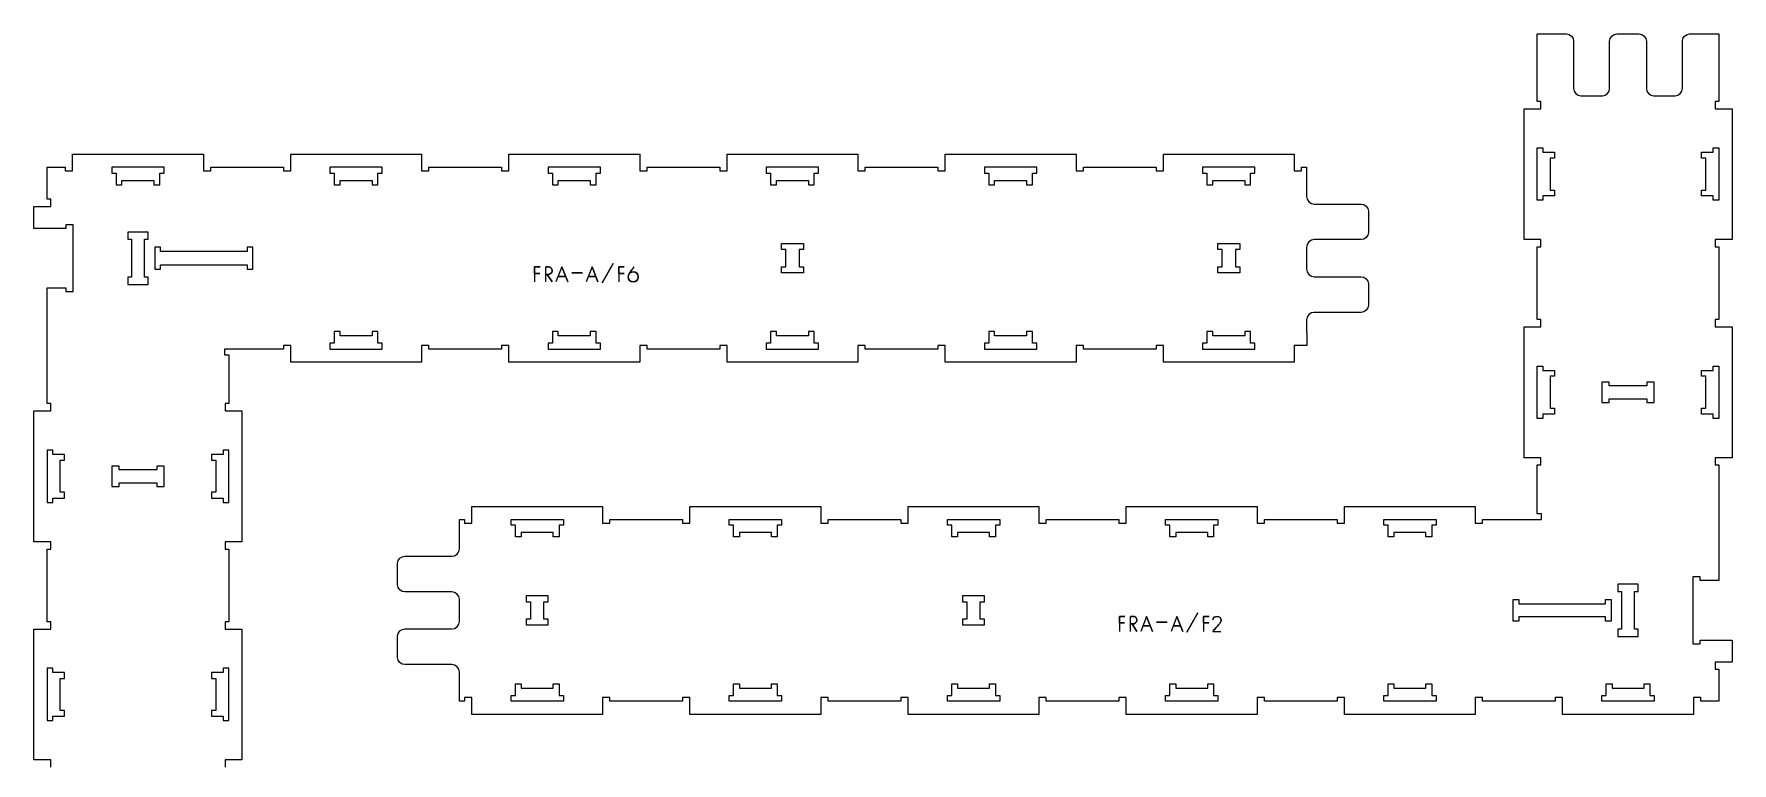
# Model space of a CAD drawing. Extents: x -6325 to 14275, y -6125 to 2946.
# Drawn here: x -1417 to 917, y -2435 to -1432 of the extents above; entities that cross this region are included whole.
import ezdxf

# ---------------------------------------------------------------- set-up
doc = ezdxf.new("R2010")
doc.units = 0
for name, color, linetype in [('CUTS', 7, 'CONTINUOUS'), ('OUTLINES', 7, 'CONTINUOUS'), ('TAGS', 7, 'CONTINUOUS')]:
    doc.layers.add(name, color=color, linetype=linetype)

msp = doc.modelspace()

# ---------------------------------------------------------------- linework, layer by layer
at = {"layer": 'CUTS', "color": 4}
for points in [[(649.5, -1594.9), (649.5, -1588.9), (657.5, -1588.9), (657.5, -1594.9), (667.5, -1594.9), (673.5, -1594.9), (673.5, -1602.9), (667.5, -1602.9), (667.5, -1646.9), (673.5, -1646.9), (673.5, -1654.9), (667.5, -1654.9), (657.5, -1654.9), (657.5, -1660.9), (649.5, -1660.9), (649.5, -1654.9)], [(899.5, -1654.9), (899.5, -1660.9), (891.5, -1660.9), (891.5, -1654.9), (881.5, -1654.9), (875.5, -1654.9), (875.5, -1646.9), (881.5, -1646.9), (881.5, -1602.9), (875.5, -1602.9), (875.5, -1594.9), (881.5, -1594.9), (891.5, -1594.9), (891.5, -1588.9), (899.5, -1588.9), (899.5, -1594.9)], [(-1304.5, -1615.5), (-1310.5, -1615.5), (-1310.5, -1623.5), (-1304.5, -1623.5), (-1304.5, -1633.5), (-1304.5, -1639.5), (-1296.5, -1639.5), (-1296.5, -1633.5), (-1252.5, -1633.5), (-1252.5, -1639.5), (-1244.5, -1639.5), (-1244.5, -1633.5), (-1244.5, -1623.5), (-1238.5, -1623.5), (-1238.5, -1615.5), (-1244.5, -1615.5)], [(-1004.5, -1615.5), (-1010.5, -1615.5), (-1010.5, -1623.5), (-1004.5, -1623.5), (-1004.5, -1633.5), (-1004.5, -1639.5), (-996.5, -1639.5), (-996.5, -1633.5), (-952.5, -1633.5), (-952.5, -1639.5), (-944.5, -1639.5), (-944.5, -1633.5), (-944.5, -1623.5), (-938.5, -1623.5), (-938.5, -1615.5), (-944.5, -1615.5)], [(-704.5, -1615.5), (-710.5, -1615.5), (-710.5, -1623.5), (-704.5, -1623.5), (-704.5, -1633.5), (-704.5, -1639.5), (-696.5, -1639.5), (-696.5, -1633.5), (-652.5, -1633.5), (-652.5, -1639.5), (-644.5, -1639.5), (-644.5, -1633.5), (-644.5, -1623.5), (-638.5, -1623.5), (-638.5, -1615.5), (-644.5, -1615.5)], [(-404.5, -1615.5), (-410.5, -1615.5), (-410.5, -1623.5), (-404.5, -1623.5), (-404.5, -1633.5), (-404.5, -1639.5), (-396.5, -1639.5), (-396.5, -1633.5), (-352.5, -1633.5), (-352.5, -1639.5), (-344.5, -1639.5), (-344.5, -1633.5), (-344.5, -1623.5), (-338.5, -1623.5), (-338.5, -1615.5), (-344.5, -1615.5)], [(-104.5, -1615.5), (-110.5, -1615.5), (-110.5, -1623.5), (-104.5, -1623.5), (-104.5, -1633.5), (-104.5, -1639.5), (-96.5, -1639.5), (-96.5, -1633.5), (-52.5, -1633.5), (-52.5, -1639.5), (-44.5, -1639.5), (-44.5, -1633.5), (-44.5, -1623.5), (-38.5, -1623.5), (-38.5, -1615.5), (-44.5, -1615.5)], [(195.5, -1615.5), (189.5, -1615.5), (189.5, -1623.5), (195.5, -1623.5), (195.5, -1633.5), (195.5, -1639.5), (203.5, -1639.5), (203.5, -1633.5), (247.5, -1633.5), (247.5, -1639.5), (255.5, -1639.5), (255.5, -1633.5), (255.5, -1623.5), (261.5, -1623.5), (261.5, -1615.5), (255.5, -1615.5)], [(-1283.5, -1766.5), (-1288.5, -1766.5), (-1288.5, -1776.5), (-1260.5, -1776.5), (-1260.5, -1766.5), (-1265.5, -1766.5), (-1265.5, -1714.5), (-1260.5, -1714.5), (-1260.5, -1704.5), (-1288.5, -1704.5), (-1288.5, -1714.5), (-1283.5, -1714.5)], [(-1124.5, -1755.5), (-1116.5, -1755.5), (-1116.5, -1749.5), (-1116.5, -1731.5), (-1116.5, -1725.5), (-1124.5, -1725.5), (-1124.5, -1731.5), (-1243.5, -1731.5), (-1243.5, -1725.5), (-1251.5, -1725.5), (-1251.5, -1731.5), (-1251.5, -1749.5), (-1251.5, -1755.5), (-1243.5, -1755.5), (-1243.5, -1749.5), (-1124.5, -1749.5)], [(-389.5, -1720.5), (-383.5, -1720.5), (-365.5, -1720.5), (-359.5, -1720.5), (-359.5, -1728.5), (-365.5, -1728.5), (-365.5, -1752.5), (-359.5, -1752.5), (-359.5, -1760.5), (-365.5, -1760.5), (-383.5, -1760.5), (-389.5, -1760.5), (-389.5, -1752.5), (-383.5, -1752.5), (-383.5, -1728.5), (-389.5, -1728.5)], [(210.5, -1720.5), (216.5, -1720.5), (234.5, -1720.5), (240.5, -1720.5), (240.5, -1728.5), (234.5, -1728.5), (234.5, -1752.5), (240.5, -1752.5), (240.5, -1760.5), (234.5, -1760.5), (216.5, -1760.5), (210.5, -1760.5), (210.5, -1752.5), (216.5, -1752.5), (216.5, -1728.5), (210.5, -1728.5)], [(-944.5, -1865.5), (-938.5, -1865.5), (-938.5, -1857.5), (-944.5, -1857.5), (-944.5, -1847.5), (-944.5, -1841.5), (-952.5, -1841.5), (-952.5, -1847.5), (-996.5, -1847.5), (-996.5, -1841.5), (-1004.5, -1841.5), (-1004.5, -1847.5), (-1004.5, -1857.5), (-1010.5, -1857.5), (-1010.5, -1865.5), (-1004.5, -1865.5)], [(-644.5, -1865.5), (-638.5, -1865.5), (-638.5, -1857.5), (-644.5, -1857.5), (-644.5, -1847.5), (-644.5, -1841.5), (-652.5, -1841.5), (-652.5, -1847.5), (-696.5, -1847.5), (-696.5, -1841.5), (-704.5, -1841.5), (-704.5, -1847.5), (-704.5, -1857.5), (-710.5, -1857.5), (-710.5, -1865.5), (-704.5, -1865.5)], [(-344.5, -1865.5), (-338.5, -1865.5), (-338.5, -1857.5), (-344.5, -1857.5), (-344.5, -1847.5), (-344.5, -1841.5), (-352.5, -1841.5), (-352.5, -1847.5), (-396.5, -1847.5), (-396.5, -1841.5), (-404.5, -1841.5), (-404.5, -1847.5), (-404.5, -1857.5), (-410.5, -1857.5), (-410.5, -1865.5), (-404.5, -1865.5)], [(-44.5, -1865.5), (-38.5, -1865.5), (-38.5, -1857.5), (-44.5, -1857.5), (-44.5, -1847.5), (-44.5, -1841.5), (-52.5, -1841.5), (-52.5, -1847.5), (-96.5, -1847.5), (-96.5, -1841.5), (-104.5, -1841.5), (-104.5, -1847.5), (-104.5, -1857.5), (-110.5, -1857.5), (-110.5, -1865.5), (-104.5, -1865.5)], [(255.5, -1865.5), (261.5, -1865.5), (261.5, -1857.5), (255.5, -1857.5), (255.5, -1847.5), (255.5, -1841.5), (247.5, -1841.5), (247.5, -1847.5), (203.5, -1847.5), (203.5, -1841.5), (195.5, -1841.5), (195.5, -1847.5), (195.5, -1857.5), (189.5, -1857.5), (189.5, -1865.5), (195.5, -1865.5)], [(649.5, -1894.9), (649.5, -1888.9), (657.5, -1888.9), (657.5, -1894.9), (667.5, -1894.9), (673.5, -1894.9), (673.5, -1902.9), (667.5, -1902.9), (667.5, -1946.9), (673.5, -1946.9), (673.5, -1954.9), (667.5, -1954.9), (657.5, -1954.9), (657.5, -1960.9), (649.5, -1960.9), (649.5, -1954.9)], [(899.5, -1954.9), (899.5, -1960.9), (891.5, -1960.9), (891.5, -1954.9), (881.5, -1954.9), (875.5, -1954.9), (875.5, -1946.9), (881.5, -1946.9), (881.5, -1902.9), (875.5, -1902.9), (875.5, -1894.9), (881.5, -1894.9), (891.5, -1894.9), (891.5, -1888.9), (899.5, -1888.9), (899.5, -1894.9)], [(810.5, -1910.9), (800.5, -1910.9), (800.5, -1915.9), (748.5, -1915.9), (748.5, -1910.9), (738.5, -1910.9), (738.5, -1938.9), (748.5, -1938.9), (748.5, -1933.9), (800.5, -1933.9), (800.5, -1938.9), (810.5, -1938.9)], [(-1399.5, -2070.5), (-1399.5, -2076.5), (-1391.5, -2076.5), (-1391.5, -2070.5), (-1381.5, -2070.5), (-1375.5, -2070.5), (-1375.5, -2062.5), (-1381.5, -2062.5), (-1381.5, -2018.5), (-1375.5, -2018.5), (-1375.5, -2010.5), (-1381.5, -2010.5), (-1391.5, -2010.5), (-1391.5, -2004.5), (-1399.5, -2004.5), (-1399.5, -2010.5)], [(-1149.5, -2010.5), (-1149.5, -2004.5), (-1157.5, -2004.5), (-1157.5, -2010.5), (-1167.5, -2010.5), (-1173.5, -2010.5), (-1173.5, -2018.5), (-1167.5, -2018.5), (-1167.5, -2062.5), (-1173.5, -2062.5), (-1173.5, -2070.5), (-1167.5, -2070.5), (-1157.5, -2070.5), (-1157.5, -2076.5), (-1149.5, -2076.5), (-1149.5, -2070.5)], [(-1300.5, -2031.5), (-1300.5, -2026.5), (-1310.5, -2026.5), (-1310.5, -2054.5), (-1300.5, -2054.5), (-1300.5, -2049.5), (-1248.5, -2049.5), (-1248.5, -2054.5), (-1238.5, -2054.5), (-1238.5, -2026.5), (-1248.5, -2026.5), (-1248.5, -2031.5)], [(-695.5, -2099.9), (-689.5, -2099.9), (-689.5, -2107.9), (-695.5, -2107.9), (-695.5, -2117.9), (-695.5, -2123.9), (-703.5, -2123.9), (-703.5, -2117.9), (-747.5, -2117.9), (-747.5, -2123.9), (-755.5, -2123.9), (-755.5, -2117.9), (-755.5, -2107.9), (-761.5, -2107.9), (-761.5, -2099.9), (-755.5, -2099.9)], [(-395.5, -2099.9), (-389.5, -2099.9), (-389.5, -2107.9), (-395.5, -2107.9), (-395.5, -2117.9), (-395.5, -2123.9), (-403.5, -2123.9), (-403.5, -2117.9), (-447.5, -2117.9), (-447.5, -2123.9), (-455.5, -2123.9), (-455.5, -2117.9), (-455.5, -2107.9), (-461.5, -2107.9), (-461.5, -2099.9), (-455.5, -2099.9)], [(-95.5, -2099.9), (-89.5, -2099.9), (-89.5, -2107.9), (-95.5, -2107.9), (-95.5, -2117.9), (-95.5, -2123.9), (-103.5, -2123.9), (-103.5, -2117.9), (-147.5, -2117.9), (-147.5, -2123.9), (-155.5, -2123.9), (-155.5, -2117.9), (-155.5, -2107.9), (-161.5, -2107.9), (-161.5, -2099.9), (-155.5, -2099.9)], [(204.5, -2099.9), (210.5, -2099.9), (210.5, -2107.9), (204.5, -2107.9), (204.5, -2117.9), (204.5, -2123.9), (196.5, -2123.9), (196.5, -2117.9), (152.5, -2117.9), (152.5, -2123.9), (144.5, -2123.9), (144.5, -2117.9), (144.5, -2107.9), (138.5, -2107.9), (138.5, -2099.9), (144.5, -2099.9)], [(504.5, -2099.9), (510.5, -2099.9), (510.5, -2107.9), (504.5, -2107.9), (504.5, -2117.9), (504.5, -2123.9), (496.5, -2123.9), (496.5, -2117.9), (452.5, -2117.9), (452.5, -2123.9), (444.5, -2123.9), (444.5, -2117.9), (444.5, -2107.9), (438.5, -2107.9), (438.5, -2099.9), (444.5, -2099.9)], [(788.5, -2250.9), (783.5, -2250.9), (783.5, -2198.9), (788.5, -2198.9), (788.5, -2188.9), (760.5, -2188.9), (760.5, -2198.9), (765.5, -2198.9), (765.5, -2250.9), (760.5, -2250.9), (760.5, -2260.9), (788.5, -2260.9)], [(-710.5, -2204.9), (-716.5, -2204.9), (-734.5, -2204.9), (-740.5, -2204.9), (-740.5, -2212.9), (-734.5, -2212.9), (-734.5, -2236.9), (-740.5, -2236.9), (-740.5, -2244.9), (-734.5, -2244.9), (-716.5, -2244.9), (-710.5, -2244.9), (-710.5, -2236.9), (-716.5, -2236.9), (-716.5, -2212.9), (-710.5, -2212.9)], [(-110.5, -2204.9), (-116.5, -2204.9), (-134.5, -2204.9), (-140.5, -2204.9), (-140.5, -2212.9), (-134.5, -2212.9), (-134.5, -2236.9), (-140.5, -2236.9), (-140.5, -2244.9), (-134.5, -2244.9), (-116.5, -2244.9), (-110.5, -2244.9), (-110.5, -2236.9), (-116.5, -2236.9), (-116.5, -2212.9), (-110.5, -2212.9)], [(624.5, -2239.9), (616.5, -2239.9), (616.5, -2233.9), (616.5, -2215.9), (616.5, -2209.9), (624.5, -2209.9), (624.5, -2215.9), (743.5, -2215.9), (743.5, -2209.9), (751.5, -2209.9), (751.5, -2215.9), (751.5, -2233.9), (751.5, -2239.9), (743.5, -2239.9), (743.5, -2233.9), (624.5, -2233.9)], [(-1399.5, -2370.5), (-1399.5, -2376.5), (-1391.5, -2376.5), (-1391.5, -2370.5), (-1381.5, -2370.5), (-1375.5, -2370.5), (-1375.5, -2362.5), (-1381.5, -2362.5), (-1381.5, -2318.5), (-1375.5, -2318.5), (-1375.5, -2310.5), (-1381.5, -2310.5), (-1391.5, -2310.5), (-1391.5, -2304.5), (-1399.5, -2304.5), (-1399.5, -2310.5)], [(-1149.5, -2310.5), (-1149.5, -2304.5), (-1157.5, -2304.5), (-1157.5, -2310.5), (-1167.5, -2310.5), (-1173.5, -2310.5), (-1173.5, -2318.5), (-1167.5, -2318.5), (-1167.5, -2362.5), (-1173.5, -2362.5), (-1173.5, -2370.5), (-1167.5, -2370.5), (-1157.5, -2370.5), (-1157.5, -2376.5), (-1149.5, -2376.5), (-1149.5, -2370.5)], [(-755.5, -2349.9), (-761.5, -2349.9), (-761.5, -2341.9), (-755.5, -2341.9), (-755.5, -2331.9), (-755.5, -2325.9), (-747.5, -2325.9), (-747.5, -2331.9), (-703.5, -2331.9), (-703.5, -2325.9), (-695.5, -2325.9), (-695.5, -2331.9), (-695.5, -2341.9), (-689.5, -2341.9), (-689.5, -2349.9), (-695.5, -2349.9)], [(-455.5, -2349.9), (-461.5, -2349.9), (-461.5, -2341.9), (-455.5, -2341.9), (-455.5, -2331.9), (-455.5, -2325.9), (-447.5, -2325.9), (-447.5, -2331.9), (-403.5, -2331.9), (-403.5, -2325.9), (-395.5, -2325.9), (-395.5, -2331.9), (-395.5, -2341.9), (-389.5, -2341.9), (-389.5, -2349.9), (-395.5, -2349.9)], [(-155.5, -2349.9), (-161.5, -2349.9), (-161.5, -2341.9), (-155.5, -2341.9), (-155.5, -2331.9), (-155.5, -2325.9), (-147.5, -2325.9), (-147.5, -2331.9), (-103.5, -2331.9), (-103.5, -2325.9), (-95.5, -2325.9), (-95.5, -2331.9), (-95.5, -2341.9), (-89.5, -2341.9), (-89.5, -2349.9), (-95.5, -2349.9)], [(144.5, -2349.9), (138.5, -2349.9), (138.5, -2341.9), (144.5, -2341.9), (144.5, -2331.9), (144.5, -2325.9), (152.5, -2325.9), (152.5, -2331.9), (196.5, -2331.9), (196.5, -2325.9), (204.5, -2325.9), (204.5, -2331.9), (204.5, -2341.9), (210.5, -2341.9), (210.5, -2349.9), (204.5, -2349.9)], [(444.5, -2349.9), (438.5, -2349.9), (438.5, -2341.9), (444.5, -2341.9), (444.5, -2331.9), (444.5, -2325.9), (452.5, -2325.9), (452.5, -2331.9), (496.5, -2331.9), (496.5, -2325.9), (504.5, -2325.9), (504.5, -2331.9), (504.5, -2341.9), (510.5, -2341.9), (510.5, -2349.9), (504.5, -2349.9)], [(744.5, -2349.9), (738.5, -2349.9), (738.5, -2341.9), (744.5, -2341.9), (744.5, -2331.9), (744.5, -2325.9), (752.5, -2325.9), (752.5, -2331.9), (796.5, -2331.9), (796.5, -2325.9), (804.5, -2325.9), (804.5, -2331.9), (804.5, -2341.9), (810.5, -2341.9), (810.5, -2349.9), (804.5, -2349.9)]]:
    msp.add_lwpolyline(points, close=True, dxfattribs=at)
at = {"layer": 'OUTLINES', "color": 5}
msp.add_lwpolyline([(649.5, -2091.9), (649.5, -2074.9), (649.5, -2024.9), (654.5, -2024.9), (654.5, -2014.9), (631.5, -2014.9), (631.5, -1834.9), (654.5, -1834.9), (654.5, -1824.9), (649.5, -1824.9), (649.5, -1774.9), (649.5, -1724.9), (654.5, -1724.9), (654.5, -1714.9), (631.5, -1714.9), (631.5, -1534.9), (654.5, -1534.9), (654.5, -1524.9), (649.5, -1524.9), (649.5, -1432.1), (689.7, -1432.1), (693.4, -1432.8), (696.8, -1435.1), (699, -1438.4), (699.7, -1442.1), (699.7, -1507.1), (700.5, -1510.8), (702.7, -1514.2), (706.1, -1516.4), (709.7, -1517.1), (739.2, -1517.1), (742.9, -1516.4), (746.3, -1514.2), (748.5, -1510.8), (749.2, -1507.1), (749.2, -1442.1), (750, -1438.4), (752.2, -1435.1), (755.6, -1432.8), (759.2, -1432.1), (789.7, -1432.1), (793.4, -1432.8), (796.8, -1435.1), (799, -1438.4), (799.7, -1442.1), (799.7, -1507.1), (800.5, -1510.8), (802.7, -1514.2), (806.1, -1516.4), (809.7, -1517.1), (839.2, -1517.1), (842.9, -1516.4), (846.3, -1514.2), (848.5, -1510.8), (849.2, -1507.1), (849.2, -1442.1), (850, -1438.4), (852.2, -1435.1), (855.6, -1432.8), (859.2, -1432.1), (899.5, -1432.1), (899.5, -1524.9), (894.5, -1524.9), (894.5, -1534.9), (917.5, -1534.9), (917.5, -1714.9), (894.5, -1714.9), (894.5, -1724.9), (899.5, -1724.9), (899.5, -1774.9), (899.5, -1824.9), (894.5, -1824.9), (894.5, -1834.9), (917.5, -1834.9), (917.5, -2014.9), (894.5, -2014.9), (894.5, -2024.9), (899.5, -2024.9), (899.5, -2074.9), (899.5, -2183.9), (873.5, -2183.9), (873.5, -2178.9), (863.5, -2178.9), (863.5, -2270.9), (873.5, -2270.9), (873.5, -2265.9), (917.5, -2265.9), (917.5, -2295.9), (894.5, -2295.9), (894.5, -2305.9), (899.5, -2305.9), (899.5, -2349.9), (874.5, -2349.9), (874.5, -2344.9), (864.5, -2344.9), (864.5, -2367.9), (684.5, -2367.9), (684.5, -2344.9), (674.5, -2344.9), (674.5, -2349.9), (574.5, -2349.9), (574.5, -2344.9), (564.5, -2344.9), (564.5, -2367.9), (384.5, -2367.9), (384.5, -2344.9), (374.5, -2344.9), (374.5, -2349.9), (324.5, -2349.9), (274.5, -2349.9), (274.5, -2344.9), (264.5, -2344.9), (264.5, -2367.9), (84.5, -2367.9), (84.5, -2344.9), (74.5, -2344.9), (74.5, -2349.9), (24.5, -2349.9), (-25.5, -2349.9), (-25.5, -2344.9), (-35.5, -2344.9), (-35.5, -2367.9), (-215.5, -2367.9), (-215.5, -2344.9), (-225.5, -2344.9), (-225.5, -2349.9), (-275.5, -2349.9), (-325.5, -2349.9), (-325.5, -2344.9), (-335.5, -2344.9), (-335.5, -2367.9), (-515.5, -2367.9), (-515.5, -2344.9), (-525.5, -2344.9), (-525.5, -2349.9), (-575.5, -2349.9), (-625.5, -2349.9), (-625.5, -2344.9), (-635.5, -2344.9), (-635.5, -2367.9), (-815.5, -2367.9), (-815.5, -2344.9), (-825.5, -2344.9), (-825.5, -2349.9), (-832.5, -2349.9), (-832.5, -2309.6), (-833.2, -2305.9), (-835.5, -2302.4), (-839, -2300.1), (-842.7, -2299.4), (-907.7, -2299.4), (-911.3, -2298.7), (-914.6, -2296.5), (-916.8, -2293.2), (-917.5, -2289.6), (-917.5, -2260.1), (-916.8, -2256.5), (-914.6, -2253.2), (-911.3, -2251.1), (-907.7, -2250.4), (-842.7, -2250.4), (-839, -2249.7), (-835.5, -2247.4), (-833.2, -2243.9), (-832.5, -2240.1), (-832.5, -2209.6), (-833.2, -2205.9), (-835.5, -2202.4), (-839, -2200.1), (-842.7, -2199.4), (-907.7, -2199.4), (-911.3, -2198.7), (-914.6, -2196.5), (-916.8, -2193.2), (-917.5, -2189.6), (-917.5, -2160.1), (-916.8, -2156.5), (-914.6, -2153.2), (-911.3, -2151.1), (-907.7, -2150.4), (-842.7, -2150.4), (-839, -2149.7), (-835.5, -2147.4), (-833.2, -2143.9), (-832.5, -2140.1), (-832.5, -2099.9), (-825.5, -2099.9), (-825.5, -2104.9), (-815.5, -2104.9), (-815.5, -2081.9), (-635.5, -2081.9), (-635.5, -2104.9), (-625.5, -2104.9), (-625.5, -2099.9), (-575.5, -2099.9), (-525.5, -2099.9), (-525.5, -2104.9), (-515.5, -2104.9), (-515.5, -2081.9), (-335.5, -2081.9), (-335.5, -2104.9), (-325.5, -2104.9), (-325.5, -2099.9), (-275.5, -2099.9), (-225.5, -2099.9), (-225.5, -2104.9), (-215.5, -2104.9), (-215.5, -2081.9), (-35.5, -2081.9), (-35.5, -2104.9), (-25.5, -2104.9), (-25.5, -2099.9), (24.5, -2099.9), (74.5, -2099.9), (74.5, -2104.9), (84.5, -2104.9), (84.5, -2081.9), (264.5, -2081.9), (264.5, -2104.9), (274.5, -2104.9), (274.5, -2099.9), (324.5, -2099.9), (374.5, -2099.9), (374.5, -2104.9), (384.5, -2104.9), (384.5, -2081.9), (564.5, -2081.9), (564.5, -2104.9), (574.5, -2104.9), (574.5, -2099.9), (649.5, -2099.9), (655.5, -2099.9), (655.5, -2091.9)], close=True, dxfattribs=at)
msp.add_lwpolyline([(-1394.5, -2440.5), (-1394.5, -2430.5), (-1417.5, -2430.5), (-1417.5, -2250.5), (-1394.5, -2250.5), (-1394.5, -2240.5), (-1399.5, -2240.5), (-1399.5, -2190.5), (-1399.5, -2140.5), (-1394.5, -2140.5), (-1394.5, -2130.5), (-1417.5, -2130.5), (-1417.5, -1950.5), (-1394.5, -1950.5), (-1394.5, -1940.5), (-1399.5, -1940.5), (-1399.5, -1890.5), (-1399.5, -1781.5), (-1373.5, -1781.5), (-1373.5, -1786.5), (-1363.5, -1786.5), (-1363.5, -1694.5), (-1373.5, -1694.5), (-1373.5, -1699.5), (-1417.5, -1699.5), (-1417.5, -1669.5), (-1394.5, -1669.5), (-1394.5, -1659.5), (-1399.5, -1659.5), (-1399.5, -1615.5), (-1374.5, -1615.5), (-1374.5, -1620.5), (-1364.5, -1620.5), (-1364.5, -1597.5), (-1184.5, -1597.5), (-1184.5, -1620.5), (-1174.5, -1620.5), (-1174.5, -1615.5), (-1074.5, -1615.5), (-1074.5, -1620.5), (-1064.5, -1620.5), (-1064.5, -1597.5), (-884.5, -1597.5), (-884.5, -1620.5), (-874.5, -1620.5), (-874.5, -1615.5), (-824.5, -1615.5), (-774.5, -1615.5), (-774.5, -1620.5), (-764.5, -1620.5), (-764.5, -1597.5), (-584.5, -1597.5), (-584.5, -1620.5), (-574.5, -1620.5), (-574.5, -1615.5), (-524.5, -1615.5), (-474.5, -1615.5), (-474.5, -1620.5), (-464.5, -1620.5), (-464.5, -1597.5), (-284.5, -1597.5), (-284.5, -1620.5), (-274.5, -1620.5), (-274.5, -1615.5), (-224.5, -1615.5), (-174.5, -1615.5), (-174.5, -1620.5), (-164.5, -1620.5), (-164.5, -1597.5), (15.5, -1597.5), (15.5, -1620.5), (25.5, -1620.5), (25.5, -1615.5), (75.5, -1615.5), (125.5, -1615.5), (125.5, -1620.5), (135.5, -1620.5), (135.5, -1597.5), (315.5, -1597.5), (315.5, -1620.5), (325.5, -1620.5), (325.5, -1615.5), (332.5, -1615.5), (332.5, -1655.8), (333.2, -1659.5), (335.5, -1663), (339, -1665.3), (342.7, -1666), (407.7, -1666), (411.3, -1666.7), (414.6, -1668.9), (416.8, -1672.2), (417.5, -1675.8), (417.5, -1705.3), (416.8, -1708.8), (414.6, -1712.1), (411.3, -1714.3), (407.7, -1715), (342.7, -1715), (339, -1715.7), (335.5, -1718), (333.2, -1721.5), (332.5, -1725.3), (332.5, -1755.8), (333.2, -1759.5), (335.5, -1763), (339, -1765.3), (342.7, -1766), (407.7, -1766), (411.3, -1766.7), (414.6, -1768.9), (416.8, -1772.2), (417.5, -1775.8), (417.5, -1805.3), (416.8, -1808.8), (414.6, -1812.1), (411.3, -1814.3), (407.7, -1815), (342.7, -1815), (339, -1815.7), (335.5, -1818), (333.2, -1821.5), (332.5, -1825.3), (332.7, -1860.5), (315.5, -1860.5), (315.5, -1883.5), (135.5, -1883.5), (135.5, -1860.5), (125.5, -1860.5), (125.5, -1865.5), (75.5, -1865.5), (25.5, -1865.5), (25.5, -1860.5), (15.5, -1860.5), (15.5, -1883.5), (-164.5, -1883.5), (-164.5, -1860.5), (-174.5, -1860.5), (-174.5, -1865.5), (-224.5, -1865.5), (-274.5, -1865.5), (-274.5, -1860.5), (-284.5, -1860.5), (-284.5, -1883.5), (-464.5, -1883.5), (-464.5, -1860.5), (-474.5, -1860.5), (-474.5, -1865.5), (-524.5, -1865.5), (-574.5, -1865.5), (-574.5, -1860.5), (-584.5, -1860.5), (-584.5, -1883.5), (-764.5, -1883.5), (-764.5, -1860.5), (-774.5, -1860.5), (-774.5, -1865.5), (-824.5, -1865.5), (-874.5, -1865.5), (-874.5, -1860.5), (-884.5, -1860.5), (-884.5, -1883.5), (-1064.5, -1883.5), (-1064.5, -1860.5), (-1074.5, -1860.5), (-1074.5, -1865.5), (-1149.5, -1865.5), (-1155.5, -1865.5), (-1155.5, -1873.5), (-1149.5, -1873.5), (-1149.5, -1890.5), (-1149.5, -1940.5), (-1154.5, -1940.5), (-1154.5, -1950.5), (-1131.5, -1950.5), (-1131.5, -2130.5), (-1154.5, -2130.5), (-1154.5, -2140.5), (-1149.5, -2140.5), (-1149.5, -2190.5), (-1149.5, -2240.5), (-1154.5, -2240.5), (-1154.5, -2250.5), (-1131.5, -2250.5), (-1131.5, -2430.5), (-1154.5, -2430.5), (-1154.5, -2440.5)], dxfattribs=at)
at = {"layer": 'TAGS', "color": 2}
for points in [[(-621.1, -1747.8), (-636.2, -1774.3)], [(-705, -1773.1), (-711.6, -1763)], [(-686.5, -1765.7), (-696.8, -1765.7)], [(-663.3, -1760.8), (-677.9, -1760.8)], [(-644.8, -1765.7), (-655.2, -1765.7)], [(140.7, -2241.3), (126.1, -2241.3)], [(183, -2228.4), (167.8, -2254.8)], [(99.1, -2253.7), (92.4, -2243.6)], [(117.6, -2246.3), (107.2, -2246.3)], [(159.3, -2246.3), (148.9, -2246.3)]]:
    msp.add_lwpolyline(points, close=True, dxfattribs=at)
for points in [[(-729, -1761.7), (-721.8, -1761.7), (-729, -1761.7), (-729, -1752.5), (-721.4, -1752.5), (-729, -1752.5), (-729, -1773.1)], [(-713.7, -1773.1), (-713.7, -1752.5), (-710.1, -1752.5), (-708.2, -1752.8), (-706.6, -1753.8), (-705.5, -1755.3), (-705.1, -1757.7), (-705.6, -1760), (-707, -1761.7), (-708.7, -1762.6), (-710.1, -1763), (-713.7, -1763), (-710.1, -1763), (-708.7, -1762.6), (-707, -1761.7), (-705.6, -1760), (-705.1, -1757.7), (-705.5, -1755.3), (-706.6, -1753.8), (-708.2, -1752.8), (-710.1, -1752.5), (-713.7, -1752.5)], [(-691.7, -1752.5), (-683.6, -1773.1), (-691.7, -1752.5), (-699.7, -1773.1)], [(-650, -1752.5), (-641.9, -1773.1), (-650, -1752.5), (-658, -1773.1)], [(-613.3, -1761.7), (-606.1, -1761.7), (-613.3, -1761.7), (-613.3, -1752.5), (-605.7, -1752.5), (-613.3, -1752.5), (-613.3, -1773.1)], [(-592.5, -1752.5), (-595.7, -1757.1), (-597, -1758.9), (-598.1, -1760.5), (-599, -1761.8), (-599.5, -1762.5), (-600.4, -1766.1), (-599.9, -1768.8), (-598.4, -1771), (-596.2, -1772.5), (-593.5, -1773.1), (-590.8, -1772.5), (-588.6, -1771), (-587.1, -1768.8), (-586.6, -1766.1), (-587.1, -1763.4), (-588.6, -1761.2), (-590.8, -1759.7), (-593.5, -1759.2), (-597, -1760.1), (-599.5, -1762.5), (-597, -1760.1), (-593.5, -1759.2), (-590.8, -1759.7), (-588.6, -1761.2), (-587.1, -1763.4), (-586.6, -1766.1), (-587.1, -1768.8), (-588.6, -1771), (-590.8, -1772.5), (-593.5, -1773.1), (-596.2, -1772.5), (-598.4, -1771), (-599.9, -1768.8), (-600.4, -1766.1), (-599.5, -1762.5), (-599, -1761.8), (-598.1, -1760.5), (-597, -1758.9), (-595.7, -1757.1)], [(75.1, -2242.2), (82.3, -2242.2), (75.1, -2242.2), (75.1, -2233.1), (82.6, -2233.1), (75.1, -2233.1), (75.1, -2253.7)], [(90.4, -2253.7), (90.4, -2233.1), (93.9, -2233.1), (95.9, -2233.4), (97.5, -2234.3), (98.6, -2235.9), (99, -2238.2), (98.4, -2240.6), (97, -2242.2), (95.4, -2243.2), (93.9, -2243.5), (90.4, -2243.5), (93.9, -2243.5), (95.4, -2243.2), (97, -2242.2), (98.4, -2240.6), (99, -2238.2), (98.6, -2235.9), (97.5, -2234.3), (95.9, -2233.4), (93.9, -2233.1), (90.4, -2233.1)], [(112.4, -2233.1), (120.4, -2253.7), (112.4, -2233.1), (104.4, -2253.7)], [(154.1, -2233.1), (162.1, -2253.7), (154.1, -2233.1), (146.1, -2253.7)], [(190.8, -2242.2), (198, -2242.2), (190.8, -2242.2), (190.8, -2233.1), (198.3, -2233.1), (190.8, -2233.1), (190.8, -2253.7)], [(203.6, -2253.7), (208.2, -2248.5), (209.9, -2246.6), (211.5, -2244.8), (212.7, -2243.5), (213.2, -2242.8), (213.7, -2242.1), (214.2, -2241.2), (214.7, -2240), (214.9, -2238.4), (214.6, -2236.5), (213.6, -2234.8), (211.9, -2233.6), (209.4, -2233.1), (205.1, -2234.4), (203.7, -2237.8), (205.1, -2234.4), (209.4, -2233.1), (211.9, -2233.6), (213.6, -2234.8), (214.6, -2236.5), (214.9, -2238.4), (214.7, -2240), (214.2, -2241.2), (213.7, -2242.1), (213.2, -2242.8), (212.7, -2243.5), (211.5, -2244.8), (209.9, -2246.6), (208.2, -2248.5), (203.6, -2253.7), (214.7, -2253.7)]]:
    msp.add_lwpolyline(points, dxfattribs=at)

doc.saveas('drawing.dxf')
